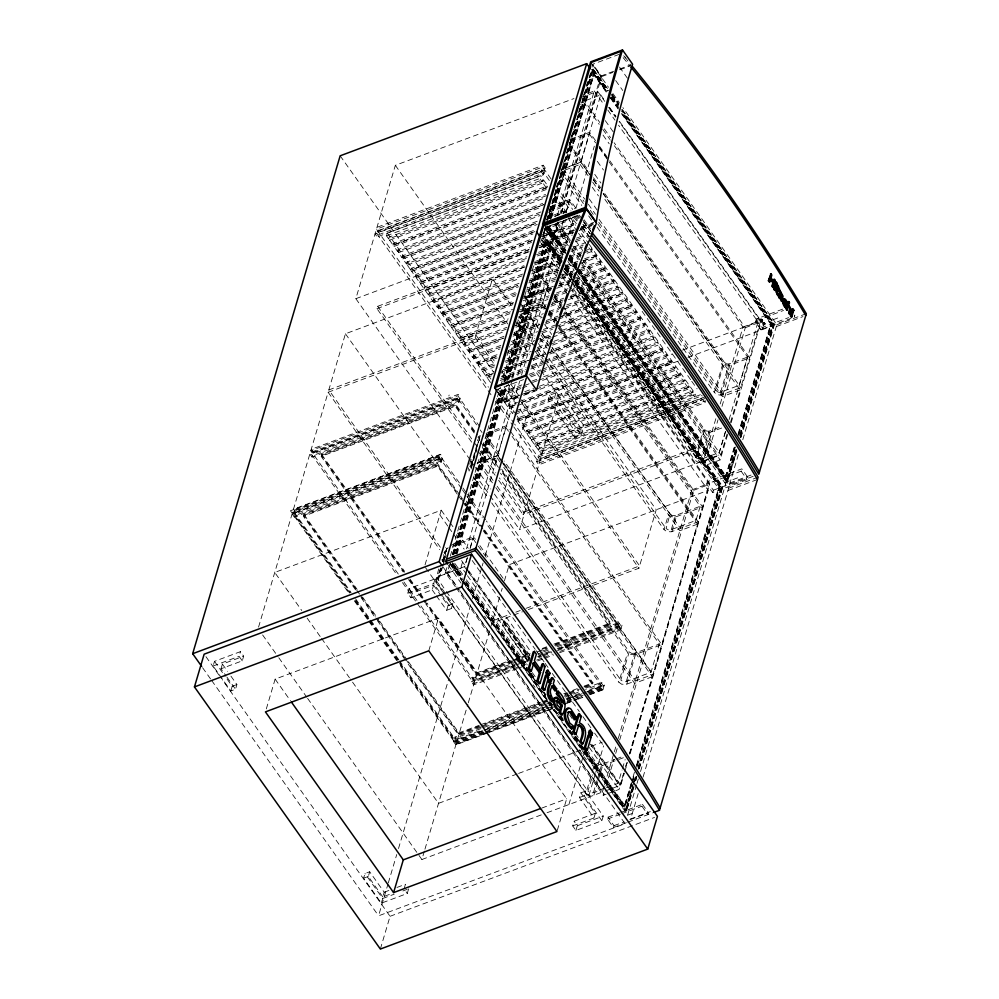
<?xml version="1.0" encoding="UTF-8"?>
<svg xmlns="http://www.w3.org/2000/svg" width="999" height="999" viewBox="0 0 999 999"><rect width="100%" height="100%" fill="white"/><g stroke="black" fill="none" stroke-linecap="round" stroke-linejoin="round"><path stroke-width="0.75" stroke-dasharray="5 3.75" d="M762.649 320.954L760.926 321.066A1.461 1.124 16.5 0 1 760.389 320.354L760.876 319.23M765.197 323.963L763.773 324.7L762.799 323.751A1.461 1.124 16.5 0 0 763.336 324.475C767.582 325.686 762.387 320.105 762.986 324.138M762.125 321.328L762.712 320.03M760.626 321.803C765.634 325.174 759.003 315.472 761.5 322.115M761.126 320.092L762 320.504M764.173 323.601L764.572 324.288L763.498 323.576L763.361 325.811L764.41 323.801L762.924 323.027M763.498 323.576L764.41 323.901M763.898 325.612L762.999 325.287M549.575 209.653L553.808 217.02M569.48 142.47L570.104 144.743L589.035 171.453M438.673 568.955L435.689 581.068L445.242 594.867M440.884 567.732L437.774 578.933L445.454 590.247M447.015 548.476L446.128 550.262L446.615 551.798M479.607 437.737L470.754 468.269M479.07 438.823L479.508 440.746M782.654 309.128L757.105 318.681A1.748 1.349 16.5 0 0 756.568 319.031L755.706 321.853A2.348 1.798 16.5 0 0 756.043 322.714L759.839 328.072M756.293 319.568L756.255 319.98A2.348 1.798 16.5 0 0 756.605 320.841L760.389 326.198A2.348 1.798 16.5 0 0 761.163 326.898L762.412 327.26A1.748 1.349 16.5 0 0 763.111 327.16L788.661 317.607M794.317 317.008L794.63 316.046A2.348 1.798 16.5 0 0 794.292 315.197M760.351 320.092L760.426 320.492M762.699 320.841L762.712 320.329A1.461 1.124 16.5 0 0 762.162 319.605L760.514 319.63M230.931 676.136L236.9 684.54L235.514 689.223L230.819 690.983L213.112 666.021L214.498 661.338L240.447 651.635L243.656 656.168L242.27 660.839L221.016 668.781L226.136 675.998M221.016 668.781L222.402 664.11L243.656 656.168M242.27 660.839L239.061 656.318L240.447 651.635M230.819 690.983L232.205 686.301L225.999 677.572M258.554 627.11L328.122 392.27L475.137 337.312L492.47 278.821L512.262 306.73M440.384 547.265L328.808 389.935L345.442 333.778L524.188 266.97M470.117 459.827L355.844 298.689L395.342 165.322L573.938 98.564M544.78 170.092L378.571 232.218L379.133 230.357L376.985 227.322L543.194 165.197L545.342 168.219L543.394 174.775L377.185 236.9L377.747 235.027L543.956 172.902M442.295 458.791L295.267 513.748L295.692 512.35L293.469 509.228L440.497 454.27L442.707 457.392L441.321 462.075L294.305 517.032L294.717 515.621L441.745 460.664M460.052 398.863L313.024 453.821L313.436 452.422L311.226 449.3L458.254 394.343L460.464 397.465L459.078 402.135L312.05 457.105L312.475 455.694L459.49 400.736M355.931 589.048L303.696 515.384L303.971 514.448L438.024 464.335L437.749 465.272L456.655 491.945M404.308 572.29L321.453 455.457L321.728 454.52L455.769 404.408L477.397 434.89M388.723 238.936L389.273 237.063L542.507 179.783L543.394 181.031L388.723 238.936L386.501 235.814L387.337 233.017L540.571 175.724L547.777 185.889M393.144 245.18L393.706 243.306L546.94 186.026L546.378 187.899L393.144 245.18L389.61 240.185L390.159 238.311L389.273 237.063M546.403 195.704L397.577 251.423L394.031 246.428L394.58 244.555L393.706 243.306M471.64 442.145L376.973 308.654L377.672 306.318L528.833 249.812M397.577 251.423L398.126 249.55L545.529 194.455M543.556 204.745L401.998 257.667L398.464 252.672L399.013 250.799L398.126 249.55M266.321 708.915L275.137 679.133L438.486 618.069L566.658 798.788L556.955 831.543M401.998 257.667L402.547 255.794L542.657 203.421M539.21 214.186L406.431 263.898L402.884 258.916L403.434 257.043L402.547 255.794M406.431 263.898L406.98 262.038L541.246 211.838M534.927 231.581L415.272 276.386L411.738 271.391L412.287 269.518L536.338 223.152L410.851 270.142L407.305 265.147L407.867 263.274L406.98 262.038M410.851 270.142L411.401 268.269L538.374 220.816M415.272 276.386L415.834 274.513L535.501 229.782M532.08 240.622L419.705 282.63L416.158 277.635L416.72 275.761L415.834 274.513M419.705 282.63L420.254 280.756L532.629 238.749M529.183 249.513L424.125 288.873L420.591 283.878L421.141 282.005L420.254 280.756M424.125 288.873L424.687 287L529.757 247.715M526.311 258.479L428.559 295.105L425.012 290.122L425.574 288.249L424.687 287M428.559 295.105L429.108 293.231L526.885 256.693M524.9 266.908L432.979 301.348L429.445 296.353L429.995 294.48L429.108 293.231M432.979 301.348L433.541 299.475L524.013 265.659M522.027 275.874L437.412 307.592L433.866 302.597L434.415 300.724L433.541 299.475M437.412 307.592L437.962 305.719L522.602 274.076M517.719 285.464L441.833 313.836L438.299 308.841L438.848 306.968L437.962 305.719M441.833 313.836L442.382 311.963L519.73 283.054M516.296 293.806L446.266 320.08L442.719 315.085L443.269 313.211L442.382 311.963M446.266 320.08L446.815 318.206L516.87 292.02M510.551 311.75L455.107 332.555L451.573 327.56L452.122 325.686L513.424 302.784L450.686 326.311L447.14 321.328L447.702 319.455L446.815 318.206M450.686 326.311L451.236 324.438L513.998 300.986M455.107 332.555L455.669 330.681L512.587 309.403M507.692 320.791L459.54 338.798L455.994 333.803L456.555 331.93L455.669 330.681M459.54 338.798L460.089 336.925L508.254 318.918M506.268 329.146L463.961 345.042L460.427 340.047L460.976 338.174L460.089 336.925M448.863 395.979L449.138 395.042M463.961 345.042L464.523 343.169L506.843 327.347M503.421 338.186L468.394 351.286L464.847 346.291L465.409 344.418L464.523 343.169M468.394 351.286L468.943 349.413L503.971 336.313M500.524 347.078L472.814 357.517L469.28 352.522L469.83 350.661L468.943 349.413M441.321 462.075L439.11 458.953L440.497 454.27M459.078 402.135L456.868 399.013L458.254 394.343M474.413 432.018L455.494 405.344L455.769 404.408M472.814 357.517L473.376 355.644L501.098 345.279M494.78 365.01L481.668 370.005L478.134 365.01L478.683 363.137L497.652 356.044L477.247 363.761L473.701 358.766L474.263 356.893L473.376 355.644M410.939 597.789L412.325 593.119L433.566 585.177L432.18 589.847L410.939 597.789L407.729 593.269L409.115 588.586L435.064 578.896L445.679 593.868M477.247 363.761L477.797 361.888L498.226 354.258M481.668 370.005L482.23 368.132L495.354 363.224M543.394 174.775L541.246 171.741L543.194 165.197M425.037 564.885L441.233 510.202L274.75 572.439L301.748 610.501M493.394 373.514L486.101 376.248L482.554 371.253L483.104 369.38L482.23 368.132M542.507 179.783L541.957 181.656L539.735 178.534L540.571 175.724M546.378 187.899L542.844 182.904L543.394 181.031M486.101 376.248L486.65 374.375L493.943 371.64M490.521 382.48L486.975 377.497L487.537 375.624L486.65 374.375M436.451 595.866L446.678 610.289L451.386 608.528L433.678 583.566L435.064 578.896M471.128 459.39L468.494 468.319L469.13 471.091L477.947 441.333L477.272 439.685M436.226 582.155L440.197 568.756M442.395 561.313L445.042 552.385L444.505 551.311M442.644 561.775L446.166 549.875M435.589 579.37L438.561 576.323L440.759 568.881M442.969 561.438L447.377 546.565L445.629 547.589M438.236 580.069L441.77 568.169M443.531 562.212L445.729 554.782M471.128 469.018L476.86 449.675M437.799 578.146L439.847 576.036L442.495 567.107M442.932 565.621L446.016 555.207M546.815 219.805L551.036 205.444M556.755 186.126L557.642 183.142M560.551 173.451L565.122 157.867M566.72 152.622L568.481 146.666M570.854 138.549L573.501 129.62M578.346 113.262L580.981 104.346M583.179 96.915L584.952 90.959M586.713 85.015L587.587 82.043M591.995 67.17L592.869 64.198L620.941 53.709M501.785 373.289L502.672 370.317M507.08 355.444L509.715 346.528M515.884 325.711L518.531 316.783M524.687 295.966L527.335 287.05M532.18 270.692L534.827 261.775M540.546 242.445L541.433 239.473M546.89 220.379L558.841 180.057M559.278 178.559L591.583 69.53L606.942 91.096M544.705 228.971L542.507 236.413L561.063 229.47L563.711 220.542M547.277 220.242L591.97 69.381L607.28 90.984M559.865 265.634L541.82 240.197L545.354 228.296M547.664 220.092L592.345 69.243L608.054 90.697M545.417 228.521L543.231 235.889L562.112 262.5M548.488 218.456L592.732 69.093M548.876 218.319L593.119 68.956L607.916 89.123M549.263 218.169L593.506 68.806M552.872 199.6L555.781 198.514L555.232 200.387L553.458 197.889M455.319 586.663L445.392 572.664L447.614 565.197M450.262 556.218L500.312 387.25M500.761 385.764L535.751 267.632L551.51 261.738L557.829 270.642M550.461 217.907L593.169 73.739L607.067 92.645M550.412 219.243L593.556 73.589M550.786 219.106L594.318 73.302L551.173 218.956M537.3 380.706L499.375 394.967L499.925 393.094L521.815 384.915M452.26 554.82L501.76 387.712M503.971 380.257L545.504 240.01L562.087 262.712M449.775 564.185L447.127 573.114L457.055 587.125M452.859 553.758L502.06 387.674M504.258 380.244L536.65 270.891L554.333 264.285L557.942 269.368M452.647 554.67L502.147 387.575M503.908 381.606L545.891 239.872M453.034 554.532L502.522 387.425M504.295 381.456L546.278 239.723L561.962 261.151M453.421 554.383L502.909 387.287M504.682 381.318L546.665 239.585M453.796 554.233L503.296 387.137M505.069 381.168L547.052 239.435L561.825 259.59M454.183 554.095L503.683 387M505.444 381.031L547.427 239.298M455.407 553.758L505.019 386.276M506.78 380.294L547.09 244.218L560.976 263.112M455.794 553.608L505.394 386.126M507.167 380.144L547.477 244.068M456.168 553.471L505.781 385.989M507.554 380.007L547.864 243.931L561.75 262.824L545.504 240.01M456.555 553.321L506.168 385.839M507.942 379.857L548.251 243.781M549.999 208.566L560.214 204.745L559.665 206.618L556.118 201.636L551.735 203.272M457.043 554.233L507.13 385.127M508.903 379.145L544.368 259.428L534.278 263.199M557.392 215.434L594.268 90.959L584.103 94.755M428.783 650.824L438.486 618.069M546.578 219.405L564.085 212.862L560.539 207.867L561.101 205.994L560.214 204.745M561.675 260.527L549.949 243.993L550.636 241.658L539.01 246.004M519.83 395.129L503.796 401.211L504.358 399.338L518.943 393.881M574.45 230.394L552.647 238.549L557.492 222.153M559.702 214.698L600.761 76.099L593.181 65.41M408.641 888.798L407.255 893.481L381.306 903.183L363.599 878.221L364.985 873.538L369.692 871.777L384.19 892.219L382.804 896.902L391.296 893.718M517.719 397.028L504.707 401.898L510.002 384.016M511.763 378.059L552.822 239.448L545.254 228.783M515.521 404.72L508.229 407.455L504.682 402.46L505.244 400.587L504.358 399.338M573.95 229.745L554.095 237.175L558.503 222.302M561.138 213.386L601.66 76.598L592.869 64.198M568.356 245.854L556.68 229.395L558.878 221.965M561.525 213.062L597.602 91.284L581.83 97.165M512.325 379.707L506.156 400.524L518.793 395.804M512.762 378.221L553.721 239.947L545.829 228.821M564.085 212.862L564.635 210.989L548.588 216.995M446.678 610.289L448.064 605.619L442.095 597.202M382.804 896.902L368.306 876.46L369.692 871.777M563.561 220.354L560.926 229.283L541.183 236.663M565.771 212.912L580.132 164.435L562.449 171.041L584.015 201.461M589.81 174.763L580.819 162.1L600.724 94.905L583.041 101.523L599.213 124.326M466.57 574.413L461.151 566.77L463.374 559.303M466.471 548.838L515.634 382.854M517.844 375.387L551.51 261.738M566.346 211.613L569.442 201.199L550.549 208.292M570.779 140.946L589.335 134.016L580.968 162.288L562.075 169.38M513.211 411.825L512.649 413.686L509.115 408.703L509.665 406.83L508.778 405.582L517.532 402.31M451.386 608.528L452.772 603.858L446.565 595.117M467.232 570.604L464.535 566.808L467.182 557.879M470.267 547.464L472.914 538.536L449.675 547.215M501.923 462.087L497.427 455.756L505.806 427.485L482.579 436.163M547.802 311.501L542.407 303.896L546.603 289.76L521.915 298.988M467.457 557.567L464.81 566.508L438.561 576.323M470.104 548.651L497.015 457.792L479.333 464.398L494.68 486.038M500.412 459.265L497.702 455.457L519.742 381.069M521.503 375.112L542.22 305.195L524.525 311.8M545.616 306.668L542.907 302.859L554.333 264.285M568.506 219.106L569.068 217.233M543.756 236.251L572.939 225.349L569.393 220.354L569.954 218.481L545.167 227.834M575.786 208.704L594.305 146.154M556.406 276.486L573.901 217.407A2278.507 1753.083 16.5 0 1 577.734 222.053M572.939 225.349L573.488 223.476L542.844 234.927M577.36 231.593L573.826 226.598L574.375 224.725L573.488 223.476M517.632 418.057L517.082 419.93L670.317 362.649L670.866 360.776L517.632 418.057L518.518 419.305L517.969 421.178L521.503 426.173L676.173 368.269L675.299 367.02L522.065 424.3L521.503 426.173M381.306 903.183L382.692 898.501L364.985 873.538M525.936 432.417L526.485 430.544L679.72 373.264L679.17 375.137L525.936 432.417L522.39 427.422L522.939 425.549L522.065 424.3M459.94 590.821L625.087 823.688L378.571 915.833L387.874 884.44M388.311 882.941L396.728 854.532M398.501 848.551L448.988 678.096M449.438 676.61L470.691 604.832M472.465 598.851L481.768 567.457M482.205 565.958L483.091 562.974M485.302 555.494L526.048 417.932L519.742 409.028M576.51 238.137L582.342 235.951L581.793 237.824L578.246 232.842M586.213 244.068L582.679 239.073L583.229 237.2L582.342 235.951M530.357 438.661L530.906 436.788L684.14 379.508L685.027 380.756L530.357 438.661L526.81 433.666L527.372 431.793L526.485 430.544M380.357 949.05L390.06 916.295L222.215 679.62M534.777 444.892L535.339 443.032L688.573 385.739L688.011 387.612L534.777 444.892L531.243 439.91L531.793 438.037L530.906 436.788M583.903 251.161L591.196 248.439L590.646 250.312L588.873 247.814M583.391 260.914L595.067 256.556L591.533 251.561L592.082 249.688L591.196 248.439M574.637 437.387L548.089 399.937L549.475 395.267L555.956 392.832L582.517 430.282L576.023 432.704L574.637 437.387L581.131 434.965L583.903 425.599L557.342 388.161L554.57 397.515L581.131 434.965M538.548 450.199L539.098 448.326L692.332 391.046L693.219 392.295L538.548 450.199L535.664 446.141L536.226 444.268L535.339 443.032M595.067 256.556L595.616 254.683L583.953 259.041M581.081 268.019L600.049 260.926L599.5 262.799L595.953 257.804L596.503 255.931L595.616 254.683M487.887 732.866L455.856 744.829L453.646 741.708L454.058 740.309L481.718 729.969M481.231 727.235L455.032 737.037L454.62 738.436L544.867 704.695M517.282 668.581L473.613 684.902L471.391 681.78L471.815 680.381L516.933 663.511M529.557 655.881L472.777 677.097L472.365 678.508L516.033 662.175M517.032 415.896L542.257 451.448L541.421 454.258L539.435 451.448L539.984 449.575L539.098 448.326M513.786 426.86L539.36 462.924L705.569 400.799L705.019 402.672L538.811 464.797L536.663 461.763L537.212 459.902L703.421 397.764L701.623 395.229M700.436 394.717L538.598 455.219L538.049 457.092L701.335 396.054M576.785 278.521L696.703 447.614L696.016 449.962L523.039 514.61L523.726 512.275L499.388 477.947M479.008 726.198L458.616 733.828L458.891 732.891L407.555 660.501M511.338 660.826L476.361 673.9L476.635 672.964L427.097 603.109M541.258 814.897L421.89 859.515L424.513 850.649M424.95 849.175L467.857 704.32M468.306 702.821L490.584 627.584M491.021 626.123L491.883 623.201L522.452 611.775M499.587 597.215L492.582 620.854L510.052 614.335M501.336 591.308L502.21 588.349M504.395 580.956L509.215 564.71L708.141 490.347L570.466 296.216M725.549 431.543L718.531 455.244L519.605 529.607L559.115 396.241L533.016 359.453M573.826 278.621L604.47 267.158L605.357 268.406L577.634 278.771L603.92 269.031L600.374 264.036L600.936 262.175L600.049 260.926M603.92 269.031L604.47 267.158M573.876 286.501L608.903 273.401L608.341 275.274L604.807 270.279L605.357 268.406M528.096 661.8L502.435 625.599L503.484 622.027L505.606 621.228L531.281 657.429M531.106 662.25L504.557 624.812L506.668 617.657L530.569 651.36M571.003 295.467L613.324 279.645L614.21 280.894L568.968 297.802L612.774 281.518L609.228 276.523L609.79 274.65L608.903 273.401M612.774 281.518L613.324 279.645M566.67 304.982L617.757 285.889L617.195 287.762L613.661 282.767L614.21 280.894M558.878 317.457L621.628 293.993L618.081 289.011L618.643 287.138L617.757 285.889M621.628 293.993L622.177 292.133L563.811 313.948M560.938 322.914L626.61 298.364L626.048 300.237L622.514 295.242L623.064 293.381L622.177 292.133M553.683 333.529L631.031 304.608L631.917 305.856L557.492 333.678L630.481 306.481L626.935 301.486L627.497 299.613L626.61 298.364M630.481 306.481L631.031 304.608M553.733 341.396L635.464 310.851L634.902 312.724L631.368 307.729L631.917 305.856M547.39 353.334L639.335 318.968L635.789 313.973L636.338 312.1L635.464 310.851M639.335 318.968L639.884 317.095L550.861 350.374M545.067 360.427L644.305 323.339L643.756 325.199L640.209 320.217L640.771 318.344L639.884 317.095M542.207 369.393L648.738 329.57L648.176 331.443L644.642 326.448L645.192 324.588L644.305 323.339M543.706 376.735L653.159 335.814L652.609 337.687L649.063 332.692L649.625 330.819L648.738 329.57M539.385 386.251L657.592 342.058L657.03 343.931L653.496 338.936L654.045 337.063L653.159 335.814M521.366 402.535L661.463 350.174L657.916 345.179L658.478 343.306L657.592 342.058M661.463 350.174L662.012 348.301L518.993 401.76M516.121 410.726L666.445 354.545L665.883 356.406L662.349 351.423L662.899 349.55L662.012 348.301M670.317 362.649L666.77 357.654L667.332 355.781L666.445 354.545M675.299 367.02L674.737 368.893L671.203 363.898L671.753 362.025L670.866 360.776M679.17 375.137L675.624 370.142L676.173 368.269M684.14 379.508L683.591 381.381L680.044 376.386L680.606 374.513L679.72 373.264M583.916 686.987L592.657 683.716L592.944 682.779L483.054 527.847M555.044 644.48L610.414 623.788L610.689 622.852L501.71 469.18M688.011 387.612L684.477 382.629L685.027 380.756M589.785 694.767L602.884 689.872L600.674 686.75L601.086 685.351L586.525 690.796M586.038 688.061L602.06 682.067L601.635 683.478L585.626 689.46M559.49 652.797L620.629 629.944L618.418 626.823L618.831 625.424L556.243 648.813M555.756 646.091L619.805 622.14L619.392 623.551L556.793 646.94M692.332 391.046L691.783 392.919L688.898 388.861L689.46 386.988L688.573 385.739M568.906 804.557L582.917 757.267M583.354 755.793L584.665 751.36M602.884 689.872L604.27 685.189L602.06 682.067M620.629 629.944L622.015 625.262L619.805 622.14M528.284 609.59L638.91 568.244L656.243 509.74L548.264 357.492M589.21 244.305L695.491 394.168L694.655 396.978L692.669 394.168L693.219 392.295M572.714 825.911L593.955 817.969L579.457 797.527L580.844 792.844L585.551 791.096L603.259 816.058L601.873 820.728L575.923 830.431L572.714 825.911L574.1 821.228L595.342 813.286L580.844 792.844M601.873 820.728L584.165 795.766L585.551 791.096M597.789 781.867L593.831 795.266L590.147 795.616L586.838 794.205L585.938 793.256L591.67 773.913M592.107 772.414L594.755 763.486L597.502 765.484L601.947 765.721L624.525 757.317M558.466 328.109L697.489 524.138L652.971 674.387L626.036 684.427L621.59 684.19L618.843 682.192L627.659 652.434L500.487 473.126M570.579 287.188L709.602 483.216L698.176 521.79L671.241 531.818L666.783 531.593L664.035 529.595L668.443 514.722L671.191 516.708L675.649 516.945L702.584 506.918L564.472 312.163M575.923 830.431L577.31 825.748L574.1 821.228M605.032 788.223C600.074 788.598 592.807 796.116 587.949 791.183L592.794 774.812M594.567 768.855L596.328 762.911L588.211 751.46M512.087 436.338L659.365 644.018L650.998 672.29L625.836 681.668L623.251 681.655L620.841 680.119L629.22 651.847L499.35 468.506M563.661 313.823L700.162 506.293L695.978 520.429L670.816 529.807L668.231 529.807L666.108 528.608L670.017 514.135L551.873 347.54M595.342 773.75L588.374 797.277L445.304 595.541M595.779 772.277L603.621 745.803M593.418 792.569L596.94 780.669M597.377 779.183L601.785 764.297L614.86 759.415M626.311 681.518L634.69 653.246L659.365 644.018M671.291 529.657L675.474 515.521L700.162 506.293M598.239 780.381L602.647 765.496M626.723 684.203L635.539 654.445L661.788 644.63L510.127 430.781M671.927 531.605L676.335 516.733M727.047 433.991L720.866 454.82L700.611 462.35L697.577 462.025L694.842 460.114L703.246 429.832L705.781 431.993L708.853 432.667L722.639 427.697M619.592 121.516L760.676 320.454L740.771 387.637L720.504 395.167L716.87 394.568L714.335 392.407L723.151 362.649L603.196 193.506M725.424 431.705L719.255 452.535L700.324 459.577L696.328 458.029L704.42 429.395L584.477 260.252M609.115 161.9L747.527 357.08L739.16 385.352L720.229 392.395L718.131 392.17L715.946 390.484L724.325 362.212L601.673 189.248M593.955 817.969L595.342 813.286M700.699 459.465L709.065 431.193L721.915 426.398M720.591 392.282L728.97 364.011L747.527 357.08M604.158 786.101L602.397 792.057L457.954 588.399M604.607 784.615L613.861 753.333M614.31 751.847L616.071 745.891M618.281 738.448L691.92 489.835L562.824 307.804M701.136 462.2L709.952 432.442M721.028 395.017L729.844 365.247L749.587 357.867L607.604 157.68M606.156 794.242L603.296 795.316L604.183 792.332M605.956 786.35L613.923 759.427M615.696 753.446L617.469 747.464M619.68 739.997L693.656 490.284L562.824 305.806M715.846 418.693L703.184 461.426L575.586 281.506M720.217 403.958L742.994 327.06L610.901 140.797M727.634 434.64L720.154 459.89L704.395 465.784L718.031 419.742M721.99 406.381L745.304 327.672L614.173 142.757M626.385 822.701L613.461 827.534L607.454 819.055L608.004 817.182L619.492 812.886M606.48 787.687L618.094 783.341L622.065 769.954M622.502 768.468L625.149 759.54M706.68 484.065L707.367 481.73L741.82 468.856L747.826 477.322L747.14 479.657L712.687 492.544L706.68 484.065L741.133 471.191L741.82 468.856M755.731 321.441L756.018 320.904A1.748 1.349 16.5 0 1 756.555 320.554L757.105 318.681M756.043 322.714L756.593 320.841M623.613 773.538L620.079 785.451L591.196 744.717M625.811 766.108L626.698 763.111M629.345 754.17L652.285 676.735L502.435 465.434M607.592 793.718L619.055 789.422L623.925 772.976M625.699 766.995L627.022 762.512M629.682 753.546L709.415 484.39L572.265 291.009M605.119 791.046L620.804 785.152L624.35 773.189M624.8 771.69L627.459 762.712M630.119 753.733L708.141 490.347M729.07 419.68L758.041 321.878L618.568 125.212M730.469 422.402L740.084 389.972L603.496 197.377M761.762 320.204C763.548 319.093 759.552 321.253 761.45 320.105L761.001 319.518L762.162 320.891M731.143 422.764L761.063 321.778L619.155 121.678M763.111 327.16L762.499 329.245L760.876 329.845L759.777 328.284L760.389 326.198M761.987 320.966L761.55 320.392M762.312 320.067L760.813 320.467M613.461 827.534L614.01 825.661L608.004 817.182M712.687 492.544L713.373 490.197L707.367 481.73M763.848 323.501L763.598 322.839M764.622 323.177L763.224 323.863L764.759 323.351M631.331 782.741L624.238 806.668L631.718 782.592M633.104 776.76L634.427 772.277M636.638 764.797L719.03 486.65L564.198 268.331M632.155 781.106L634.365 773.626M636.588 766.146L719.417 486.513L572.689 279.608M632.042 783.803L625.012 806.38L631.655 783.953M632.092 782.454L634.315 774.974M636.975 766.008L719.804 486.363L573.064 279.47M632.479 782.304L634.702 774.837M636.912 767.357L720.192 486.226L575.249 281.868L720.953 487.4L638.311 766.395M632.954 785.651L625.049 811.151L633.016 784.302M633.453 782.804L635.664 775.349M633.391 784.153L635.601 776.698M638.261 767.744L721.34 487.262L575.599 281.743M633.279 786.85L625.824 810.863L632.891 787M634.665 781.031L635.988 776.548M638.199 769.093L721.728 487.112L575.973 281.606M635.052 780.881L636.375 776.41M638.586 768.955L722.115 486.975L575.461 280.195M634.053 786.563L626.598 810.576L633.666 786.712M635.439 780.743L636.763 776.26M638.973 768.805L722.489 486.825L575.849 280.045M725.349 477.147L734.153 447.415M738.111 434.041L770.691 324.063L619.305 110.589M635.814 780.594L636.7 777.609M639.348 768.668L722.876 486.688L576.223 279.895M734.54 447.277L725.736 476.998L577.946 268.606M738.498 433.903L771.078 323.913L621.49 112.987M734.927 447.127L726.123 476.86L577.422 267.195M738.448 435.239L771.465 323.776L621.878 112.837M735.301 446.99L726.498 476.71L577.809 267.058M738.823 435.102L771.852 323.626M735.838 450.124L726.161 481.643L735.451 450.274M739.884 435.339L772.627 324.812L622.202 112.712M627.734 814.747L636.563 784.927M637 783.441L638.324 778.97M640.534 771.515L735.913 449.525M739.884 436.113L772.564 325.786L621.865 113.287M740.271 435.189L773.001 324.663L621.69 111.301M736.613 449.837L726.935 481.356L736.226 449.987M740.209 436.538L773.388 324.525L622.077 111.164M740.596 436.401L773.775 324.375L621.565 109.753M736.937 451.048L727.709 481.068L736.55 451.186M740.534 437.749L774.163 324.238L621.952 109.603M740.921 437.599L774.55 324.088L622.327 109.453M753.146 476.348L729.295 485.277L738.81 453.146M742.781 439.747L776.86 324.7L622.914 107.63M638.186 793.581L630.669 818.955L650.324 811.613M643.056 777.16L728.646 488.186L575.087 271.653M642.457 804.307L648.463 812.774L647.914 814.647L641.907 806.181L642.457 804.307L620.928 812.362M794.605 316.471L794.867 315.135A1.748 1.349 16.5 0 1 794.342 315.484M470.691 467.095L471.903 465.422M765.109 324.2L764.098 324.762M478.084 436.988L480.269 435.502L471.453 465.272L469.705 466.296M760.601 319.53L761.45 319.156M762.537 320.991L761.363 321.303L760.464 320.329M447.377 548.201L448.226 547.764M756.555 320.554L783.516 310.464M762.562 329.021L790.946 318.419M600.761 76.099L613.786 71.229M619.567 69.068L631.143 64.748M601.66 76.598L612.887 72.403M619.904 69.78L631.131 65.572M569.905 139.71L589.635 132.33L595.928 141.209M379.133 230.357L545.342 168.219M541.246 171.741L375.037 233.878L377.185 236.9M561.088 169.468L580.819 162.1M386.501 235.814L539.735 178.534M389.61 240.185L542.844 182.904M394.58 244.555L546.366 187.824M394.031 246.428L547.265 189.148M398.464 252.672L544.393 198.114M403.434 257.043L543.543 204.67M553.758 200.849L556.668 199.763L555.781 198.514M402.884 258.916L541.52 207.08M549.999 206.893L569.742 199.513L576.023 208.391M549.438 210.439L561.101 205.994M407.305 265.147L540.109 215.509M548.863 212.238L560.539 207.867M546.553 219.33L564.06 212.787M411.738 271.391L537.237 224.475M547.789 226.523L578.983 214.86M355.844 298.689L534.44 231.93M546.053 227.585L553.309 224.862M545.841 227.909L573.901 217.407M416.158 277.635L532.917 233.991M544.592 229.633L569.393 220.354M540.921 235.289L556.68 229.395M421.141 282.005L532.055 240.547M543.731 236.176L574.375 224.725M420.591 283.878L531.505 242.42M541.72 238.599L573.826 226.598M582.454 226.573L593.793 222.327M580.269 228.222L593.356 223.326M541.433 243.356L573.538 231.356M552.822 239.448L573.176 231.843M580.444 229.121L593.531 224.238M553.721 239.947L573.576 232.53M592.007 225.637L579.245 230.407L588.311 243.044M539.423 245.766L572.964 233.142M425.012 290.122L530.094 250.836M538.848 247.565L572.415 235.015M376.973 308.654L529.595 251.611M539.772 247.802L549.949 243.993M538.561 252.322L570.666 240.322M536.55 254.745L570.092 242.12M575.948 240.01L583.229 237.2M429.445 296.353L525.761 260.352M537.437 255.994L568.081 244.53M575.374 241.808L582.679 239.073M535.689 261.288L566.333 249.837M573.638 247.103L585.314 242.745M535.139 263.162L565.759 251.636M571.628 249.525L583.279 245.08M433.866 302.597L522.889 269.318M534.565 264.96L563.748 254.046M571.053 251.323L582.717 246.953M531.368 270.804L562.012 259.353M569.305 256.618L582.442 251.711M532.267 272.128L561.438 261.139M568.756 258.491L581.868 253.509M583.341 253.034L592.082 249.688M438.299 308.841L520.017 278.296M531.693 273.926L562.337 262.475M568.181 260.289L581.306 255.382M587.15 253.197L591.533 251.561M529.945 279.233L557.679 268.868M564.972 266.134L578.109 261.226M443.269 313.211L517.707 285.389M529.383 281.019L558.566 270.117M577.534 263.024L565.859 267.382L577.559 263.099M583.379 260.839L596.503 255.931M529.395 281.106L558.578 270.192M442.719 315.085L518.606 286.713M528.821 282.892L558.004 271.99M563.848 269.805L595.953 257.804M527.085 288.199L556.268 277.285M562.1 275.1L573.776 270.741M526.523 290.072L555.694 279.083M557.167 278.609L573.201 272.54M579.058 270.429L600.936 262.175M447.14 321.328L515.734 295.679M527.41 291.321L555.144 280.956M560.976 278.771L572.652 274.413M579.944 271.678L600.374 264.036M521.066 297.789L547.315 287.974L550.024 291.795M524.213 297.165L553.396 286.251M559.24 284.078L572.365 279.171M558.666 285.864L570.329 281.506M558.678 285.951L570.354 281.581M451.573 327.56L512.862 304.645M523.076 300.836L550.811 290.472M556.643 288.286L569.78 283.379M575.624 281.194L604.807 270.279M521.341 306.131L549.063 295.766M556.368 293.044L568.044 288.674M522.24 307.467L548.488 297.565M554.345 295.454L567.469 290.472M573.326 288.374L609.79 274.65M455.994 333.803L511.451 313.074M520.204 309.802L547.939 299.438M553.771 297.252L566.908 292.345M568.369 291.795L609.228 276.523M518.119 312.125L542.907 302.859M520.629 312.038L542.407 303.896M519.93 314.56L546.191 304.745M552.035 302.56L563.711 298.189M460.976 338.174L507.679 320.716M545.616 306.531L519.355 316.358L545.641 306.606M460.427 340.047L508.578 322.04M518.793 318.219L545.067 308.404M550.911 306.218L562.574 301.86M568.419 299.675L613.661 282.767M328.808 389.935L475.836 334.977L495.629 362.887M517.057 323.526L543.331 313.711M549.163 311.526L560.839 307.168M515.047 325.949L541.296 316.046M548.613 313.399L558.803 309.503M566.121 306.855L618.643 287.138M464.847 346.291L504.258 331.556M515.934 327.197L542.195 317.37M548.039 315.197L558.254 311.376M564.085 309.19L618.081 289.011M514.185 332.492L538.998 323.226M546.291 320.492L557.966 316.134M469.83 350.661L503.396 338.112M513.611 334.29L539.885 324.475L513.636 334.365M558.853 317.382L623.064 293.381M469.28 352.522L501.386 340.522M513.061 336.163L537.862 326.885M545.167 324.163L556.843 319.792M558.304 319.255L622.514 295.242M511.313 341.471L537.587 331.643M543.419 329.458L555.094 325.1M512.225 342.794L535.551 333.991M541.408 331.88L554.52 326.898M556.006 326.423L627.497 299.613M473.701 358.766L499.975 348.951M510.189 345.13L535.002 335.851M542.295 333.129L552.509 329.308M559.802 326.586L626.935 301.486M508.441 350.437L534.715 340.609M536.176 340.072L552.222 334.066M532.679 342.957L507.867 352.222L532.704 343.032M550.187 336.413L539.972 340.222L550.212 336.488M478.134 365.01L497.102 357.917M508.778 353.559L533.578 344.28M539.423 342.095L551.098 337.737M552.559 337.187L631.368 307.729M507.03 358.853L530.382 350.125M537.674 347.402L547.902 343.581M505.019 361.276L531.268 351.373M537.125 349.275L548.776 344.83M550.262 344.368L636.338 312.1M482.554 371.253L494.23 366.883M505.906 362.525L529.258 353.796M535.089 351.611L546.765 347.252M552.609 345.067L635.789 313.973M504.158 367.832L527.509 359.103M534.815 356.368L545.029 352.547M487.537 375.624L493.369 373.439M529.857 359.802L545.916 353.796L529.882 359.877M547.365 353.259L640.771 318.344M486.975 377.497L491.358 375.861M501.573 372.04L526.386 362.762M533.678 360.04L543.893 356.218M549.737 354.033L640.209 320.217M501.286 376.798L526.098 367.52M531.943 365.334L543.618 360.976M500.736 378.671L525.524 369.318M531.381 367.207L543.044 362.774M544.517 362.3L645.192 324.588M500.162 380.457L524.975 371.191M530.806 369.006L542.482 364.635M543.943 364.098L644.642 326.448M313.436 452.422L460.464 397.465M456.868 399.013L309.84 453.983L312.05 457.105M529.07 374.313L540.746 369.942M529.97 375.636L540.172 371.74M541.645 371.266L649.625 330.819M495.829 389.972L523.563 379.608M530.856 376.885L539.61 373.614M541.071 373.064L649.063 332.692M321.453 455.457L455.494 405.344M532.03 381.094L537.874 378.908M538.773 380.244L654.045 337.063M520.691 388.574L500.262 396.216L503.796 401.211M522.152 388.037L529.445 385.302M542.582 380.394L653.496 338.936M524.787 391.695L533.541 388.424M521.316 394.667L534.428 389.672M535.901 389.21L658.478 343.306M524.4 393.706L534.228 390.035M524.962 394.33L535.089 390.547M504.682 402.46L517.819 397.552M523.663 395.367L657.916 345.179M509.665 406.83L515.509 404.645M521.341 402.46L662.899 349.55M509.115 408.703L516.408 405.969M517.869 405.432L662.349 351.423M548.089 399.937L554.57 397.515M742.994 327.06L760.676 320.454M515.546 412.525L672.364 353.908M682.529 350.112L758.041 321.878M745.304 327.672L761.063 321.778M514.997 414.398L666.77 357.654M773.001 319.755L779.495 317.332M518.518 419.305L671.753 362.025M526.048 417.932L679.208 360.689M687.961 357.417L772.564 325.786M517.969 421.178L671.203 363.898M486.101 433.329L506.518 425.686L509.228 429.508M776.86 324.7L806.33 313.674M776.298 326.573L802.971 316.596M440.247 454.745L290.434 510.751L348.963 593.269M439.81 456.605L292.782 511.575L350.374 592.769M522.39 427.422L675.624 370.142M295.692 512.35L442.707 457.392M439.11 458.953L292.083 513.911L294.305 517.032M303.696 515.384L437.749 465.272M527.372 431.793L680.606 374.513M526.81 433.666L680.044 376.386M531.243 439.91L684.477 382.629M477.285 463.086L497.702 455.457M477.097 463.349L497.427 455.756M536.226 444.268L689.46 386.988M535.664 446.141L688.898 388.861M539.435 451.448L692.669 394.168M542.257 451.448L695.491 394.168M705.494 396.665L540.746 458.241L538.598 455.219M704.944 398.526L540.197 460.114L514.622 424.063M536.663 461.763L702.871 399.637L705.019 402.672M740.084 389.972L722.389 396.591L598.389 221.728M523.726 512.275L696.703 447.614M450.287 545.466L473.626 536.75L475.437 539.298M441.533 560.027L444.343 558.978M445.392 572.664L461.151 566.77M439.847 576.036L464.535 566.808M213.112 666.021L239.061 656.318M407.729 593.269L433.678 583.566M691.92 489.835L709.602 483.216M693.656 490.284L709.415 484.39M724.737 482.679L737.724 477.822M729.982 482.929L752.447 474.537M713.373 490.197L747.826 477.322M728.646 488.186L756.718 477.697M727.959 490.534L756.031 480.032M232.205 686.301L236.9 684.54M448.064 605.619L452.772 603.858M697.489 524.138L679.795 530.744L540.384 334.141M515.871 612.15L520.242 610.514M526.061 608.341L639.61 565.896L521.728 399.687M502.435 625.599L504.557 624.812M515.709 644.318L517.832 643.531M476.635 672.964L510.152 660.426M515.984 658.254L530.556 652.809M542.207 648.451L546.578 646.815M553.871 644.093L610.689 622.852M512.787 660.277L530.269 653.746M541.933 649.387L547.764 647.202M512.512 661.213L476.086 674.837L425.649 603.708M513.973 660.676L529.994 654.682M537.287 651.96L547.477 648.139M554.77 645.416L610.139 624.725M542.657 650.986L549.937 648.264M517.494 661.638L529.133 657.28M537.874 654.02L542.245 652.384M543.693 651.847L550.973 649.125M518.394 662.961L530.044 658.616M538.773 655.344L543.144 653.708M544.592 653.171L550.424 650.998M514.298 665.534L475 680.219L472.777 677.097M520.117 663.348L528.858 660.089M537.587 656.818L540.496 655.731M546.328 653.558L550.686 651.922M557.966 649.2L622.015 625.262M471.391 681.78L515.072 665.459M516.52 664.909L528.171 660.564M538.361 656.755L541.271 655.656M542.719 655.119L551.46 651.847M558.741 649.138L618.418 626.823M515.334 666.395L474.575 681.63L418.356 602.347M521.166 664.21L528.446 661.488M538.636 657.679L541.545 656.593M542.994 656.056L551.735 652.784M557.554 650.611L621.603 626.673L504.158 461.063M526.436 663.91L474.026 683.503L416.895 602.946M536.625 660.102L542.445 657.916M543.893 657.379L552.634 654.108M559.915 651.398L621.053 628.533L503.608 462.937M518.731 668.031L527.472 664.772M537.662 660.963L543.481 658.778M544.942 658.241L553.671 654.969M458.891 732.891L479.283 725.262M480.744 724.725L540.484 702.384M541.945 701.847L546.316 700.212M563.798 693.681L566.708 692.582M572.539 690.409L578.371 688.224M584.19 686.051L592.944 682.779M484.84 724.025L541.658 702.784M543.119 702.235L547.489 700.599M564.972 694.068L567.894 692.981M569.343 692.432L578.096 689.16M480.194 726.598L458.329 734.764L406.993 662.374M481.643 726.048L541.383 703.721M542.844 703.171L548.676 700.998M564.697 695.004L567.619 693.918M569.068 693.368L579.27 689.56M585.102 687.374L592.382 684.652L483.404 530.981M482.692 726.698L549.65 701.66M564.21 696.216L568.568 694.592M570.029 694.043L578.758 690.784M546.328 704.158L549.238 703.071M565.247 697.077L579.807 691.645M487.537 727.796L547.227 705.481M548.676 704.944L551.585 703.845M566.146 698.413L573.426 695.691M574.887 695.142L580.706 692.969M547.489 706.418L457.242 740.159L455.032 737.037M548.951 705.868L551.86 704.782M566.421 699.337L585.339 692.27M586.8 691.72L604.27 685.189M453.646 741.708L482.754 730.831M484.215 730.281L543.893 707.979M549.725 705.794L552.634 704.707M567.182 699.263L570.104 698.176M571.553 697.639L581.743 693.83M587.562 691.645L600.674 686.75M483.029 731.768L456.83 741.558L399.7 661.001M488.848 729.582L548.538 707.28M567.457 700.199L570.367 699.113M576.198 696.94L586.388 693.131M587.837 692.582L603.846 686.6L486.413 520.991M484.203 732.155L456.555 742.494L398.963 661.288M485.664 731.605L545.342 709.302M546.803 708.753L552.622 706.58M567.182 701.136L571.553 699.5M573.001 698.963L583.191 695.154M589.023 692.969L603.571 687.537M483.928 733.091L456.268 743.431L398.239 661.6M485.389 732.542L545.067 710.239M550.899 708.054L553.808 706.967M566.908 702.072L571.278 700.436M577.097 698.264L582.917 696.091M588.736 693.905L603.296 688.473L485.851 522.864M485.202 733.478L456.106 744.355L397.59 661.825M486.65 732.941L546.278 710.639M547.739 710.102L553.558 707.929M566.645 703.034L572.464 700.861M573.913 700.311L582.642 697.052M589.922 694.33L605.918 688.348M489.335 732.317L553.384 708.378M566.483 703.471L576.673 699.662M578.134 699.125L583.953 696.952M652.285 676.735L634.602 683.341L495.579 487.312M517.132 773.975L438.524 803.358L350.337 679.02M518.581 773.426L585.539 748.401M591.108 746.315L602.222 742.17M616.308 758.865L623.576 756.156M541.858 808.054L566.658 798.788M363.599 878.221L368.306 876.46M579.457 797.527L584.165 795.766M547.077 812.711L604.033 791.445M384.19 892.219L389.847 890.109M396.928 887.462L405.432 884.277L404.046 888.96L407.255 893.481M382.692 898.501L394.218 894.192M402.872 890.958L407.192 889.347M577.31 825.748L603.259 816.058M607.454 819.055L620.367 814.222M621.803 813.686L641.907 806.181M627.372 815.296L632.554 813.361M614.01 825.661L624.063 821.902M629.807 819.754L648.463 812.774M627.822 822.165L652.434 812.911M390.06 916.295L654.52 817.432M675.474 515.521L672.414 515.659L670.017 514.135M634.69 653.246L631.618 653.383L629.22 651.847M635.539 654.445L631.118 654.645L627.659 652.434M601.785 764.297L598.726 764.435L596.328 762.911M728.97 364.011L726.51 363.898L724.325 362.212M729.844 365.247L726.298 365.085L723.151 362.649M709.065 431.193L706.605 431.081L704.42 429.395M761.101 319.318L762.749 320.467M761.725 321.203L760.626 320.592M764.135 322.777L763.236 322.789L764.572 323.002A1.461 1.124 16.5 0 1 765.122 323.726L764.485 322.752M761.725 319.38L762.512 319.93M763.411 322.914L764.572 324.288M624.987 56.906L630.257 64.336M619.505 67.058L627.422 78.209M615.696 80.557L622.727 90.472M592.295 64.46L608.503 87.313M613.011 93.656L619.318 102.547M612.05 93.993L619.08 103.896M611.513 94.206L618.718 104.371M593.119 68.956L608.428 90.547M612.037 95.629L618.344 104.52M611.65 95.779L617.956 104.67M592.345 69.243L607.667 90.834M612.175 97.19L618.481 106.081M611.788 97.328L618.094 106.219M611.4 97.465L617.757 106.344M593.943 73.451L606.555 91.234M611.063 97.59L618.269 107.755M592.082 71.291L606.518 91.658M611.038 98.014L618.256 108.192M610.676 97.727L617.882 107.904M593.169 73.739L606.68 92.795M610.289 97.877L618.406 109.316M600.724 94.905L605.219 101.249M609.715 107.58L615.996 116.446M597.602 91.284L604.782 101.411M609.278 107.742L615.559 116.608M608.578 107.355L615.609 117.27M594.268 90.959L604.17 104.92M607.767 109.99L614.959 120.142M605.282 120.642L613.186 131.806M582.729 98.439L599.8 122.502M604.295 128.834L610.576 137.7M602.809 129.395L610.002 139.535M603.034 135.115L609.19 143.781M599.525 146.266L606.705 156.406M599.213 147.028L607.13 158.179M589.335 134.016L595.629 142.882M599.225 147.952L608.216 160.627M597.327 161.338L603.483 170.017M594.742 174.338L600.886 183.017M593.556 177.81L600.761 187.987M568.918 145.18L589.66 174.438M593.269 179.52L599.587 188.424M593.406 179.832L599.837 188.898M603.284 193.769L740.771 387.637M580.132 164.435L588.211 175.836M592.707 182.168L599 191.046M592.32 187.263L598.476 195.941M589.21 198.876L597.115 210.027M563.136 168.706L584.702 199.113M588.299 204.183L595.491 214.323M599.088 219.393L723.089 394.243M590.297 210.327L593.893 215.397M583.366 203.534L561.301 172.253M597.802 223.888L715.946 390.484M561.013 176.211L581.755 205.469M597.09 227.085L714.335 392.407M588.698 215.921L592.207 220.866M584.115 219.792L590.409 228.659M569.442 201.199L574.825 208.803M579.32 215.135L582.017 218.943M582.917 220.205L591.008 231.618M551.086 178.983L542.632 167.058L376.423 229.196L488.486 387.212M556.493 186.613L572.714 209.478M577.222 215.834L579.02 218.369M583.528 224.725L589.835 233.616M549.35 180.519L541.808 169.867L375.599 232.005L492.17 396.378M555.656 189.41L570.978 211.014M574.587 216.096L578.184 221.179M581.793 226.261L588.998 236.426M642.157 311.376L690.809 379.982M691.708 381.256L697.115 388.873M582.355 227.797L588.498 236.451M554.083 194.78L566.695 212.562M570.292 217.645L575.699 225.262M546.94 186.026L547.814 187.275M564.635 210.989L565.521 212.238M741.133 471.191L747.14 479.657M575.711 240.722L582.729 250.612M557.417 222.103L570.941 241.184M574.55 246.266L580.869 255.17M549.025 212.362L552.634 217.457M557.142 223.813L569.767 241.621M572.752 245.954L720.866 454.82M554.757 224.325L568.256 243.356M571.865 248.439L580.856 261.126M581.755 262.387L718.531 455.244M571.952 250.924L578.246 259.79M581.83 264.847L720.154 459.89M570.117 254.832L577.135 264.735M548.975 226.386L566.096 250.537M569.705 255.619L576.91 265.784M548.588 226.536L565.709 250.674M569.318 255.756L576.523 265.921M548.201 226.673L565.322 250.824M569.83 257.18L577.047 267.345M547.052 225.637L565.958 252.31M569.442 257.317L576.773 267.557M577.559 268.756L728.084 480.919M547.564 227.06L565.584 252.46M569.18 257.53L578.184 270.242M579.083 271.503L727.709 481.068M566.096 253.871L547.177 227.198L554.095 237.175M569.692 258.953L575.998 267.844M576.898 269.106L727.322 481.206M545.891 226.074L565.709 254.008M569.318 259.091L575.611 267.982M576.523 269.255L726.935 481.356M546.416 227.485L564.547 252.959M568.031 257.967L729.295 485.277M545.129 226.361L564.035 253.034M568.543 259.378L575.749 269.543M576.648 270.816L726.161 481.643M545.904 229.046L552.647 238.549M544.43 228.434L564.273 256.393M567.869 261.476L574.188 270.379M550.636 241.658L562.362 258.192M566.87 264.548L573.176 273.439M565.422 264.66L572.627 274.812M547.052 239.435L562.35 261.014M565.946 266.084L572.252 274.975M565.272 265.609L571.59 274.513M576.098 280.869L696.016 449.962M565.559 266.233L571.865 275.112M546.278 239.723L561.575 261.301M566.083 267.645L571.478 275.262M565.696 267.57L571.99 276.436M565.696 267.782L571.99 276.673M547.864 243.931L561.363 262.962M564.972 268.044L572.165 278.197M564.585 268.182L571.79 278.346M542.719 237.812L560.689 263.149M564.273 268.207L704.395 465.784M547.09 244.218L560.601 263.249M542.182 239.76L561.138 266.483M564.747 271.566L571.053 280.469M571.965 281.743L722.664 494.255M563.473 270.729L570.691 280.894M571.59 282.168L696.053 457.667M541.108 243.406L559.14 268.831M562.749 273.926L569.068 282.829M573.576 289.186L694.43 459.602M561.55 274.463L569.68 285.926M562.337 277.01L571.366 289.735M544.368 259.428L556.068 275.911M559.665 280.994L566.858 291.146M559.44 282.904L567.332 294.031M535.751 267.632L551.086 289.26M554.695 294.355L561.913 304.533M536.65 270.891L551.098 291.258M554.707 296.353L561.925 306.531M554.358 296.853L560.489 305.507M554.532 298.152L560.851 307.068M546.603 289.76L549.3 293.556M552.884 298.626L560.077 308.753M549.438 310.751L557.33 321.878M549.225 311.763L555.544 320.679M559.153 325.761L698.176 521.79M548.701 312.762L554.982 321.628M558.578 326.698L695.978 520.429M542.22 305.195L544.917 309.016M548.538 314.111L554.857 323.014M544.692 324.588L551.71 334.478M525.224 309.465L537.862 327.285M542.37 333.654L547.789 341.283M552.31 347.652L680.494 528.409M520.304 303.022L538.336 328.459M541.945 333.554L548.264 342.445M522.34 308.703L537.175 329.62M540.134 338.361L547.152 348.251M519.468 316.883L534.765 338.461M538.361 343.531L547.365 356.218M517.919 319.705L533.254 341.321M537.762 347.689L544.068 356.593M544.979 357.854L665.834 528.271M517.032 322.315L533.266 345.204M536.875 350.287L543.181 359.19M546.79 364.273L664.035 529.595M535.726 352.073L543.631 363.199M395.342 165.322L507.829 323.926M514.123 332.804L529.42 354.37M531.505 365.721L539.398 376.86M549.475 395.267L576.023 432.704M501.935 371.765L507.33 379.383M510.926 384.465L520.829 398.414M475.137 337.312L494.942 365.234M502.135 375.374L505.731 380.457M506.643 381.718L518.331 398.214M521.94 403.296L638.91 568.244M340.159 155.807L493.568 372.127M504.395 387.4L516.121 403.946M387.337 233.017L490.921 379.058M498.126 389.223L516.133 414.622M411.401 268.269L412.287 269.518M451.236 324.438L452.122 325.686M477.797 361.888L478.683 363.137M499.925 393.094L500.811 394.343M497.977 392.42L504.707 401.898M496.715 391.221L499.375 394.967M496.603 398.651L513.723 422.789M495.766 401.461L512.887 425.599M505.806 427.485L508.503 431.281M479.857 426.785L457.842 395.741L310.814 450.699L398.551 574.413M486.151 435.676L500.561 455.981M476.598 424.85L457.28 397.614L310.252 452.572L397.09 575.012M480.194 429.932L482.005 432.467M485.601 437.55L502.709 461.663M501.311 460.539L652.971 674.387M502.822 463.349L650.998 672.29M497.015 457.792L501.523 464.16M483.691 443.781L498.101 464.098M478.009 437.1L479.82 439.635M483.416 444.717L497.827 465.034M502.335 471.391L610.414 623.788M474.138 432.954L455.219 406.281L321.166 456.393L403.134 571.965M480.444 441.845L498.451 467.457M482.455 447.689L496.878 468.032M377.672 306.318L473.239 441.083M474.138 442.357L476.848 446.166M480.457 451.248L495.779 472.864M477.959 451.048L495.092 475.199M498.688 480.294L523.039 514.61M480.019 462.062L493.568 481.156M497.177 486.251L635.289 681.006M471.016 461.088L474.612 466.171M475.512 467.432L490.809 489.011M494.418 494.08L519.605 529.607M474.737 474.1L489.173 494.455M490.072 495.729L620.841 680.119M473.638 477.447L488.061 497.802M491.67 502.884L618.843 682.192M459.403 482.917L440.084 455.669L293.057 510.639L351.086 592.457M462.999 487.987L466.608 493.069M467.507 494.343L485.514 519.73M461.55 488.598L439.535 457.542L292.507 512.499L349.638 593.056M462.45 489.86L466.046 494.942M466.945 496.203L482.255 517.794M345.442 333.778L459.727 494.917M460.539 496.091L462.425 498.726M465.946 503.708L482.217 526.635M461.163 498.301L463.861 502.11M464.76 503.371L482.779 528.771M483.678 530.044L592.657 683.716M457.28 494.155L437.462 466.208L303.421 516.321L355.656 589.984M458.179 495.417L461.788 500.499M462.687 501.773L479.795 525.899M479.945 545.654L505.219 581.293M472.914 538.536L477.397 544.867M478.296 546.128L486.376 557.529M441.233 510.202L449.338 521.615M450.237 522.889L452.934 526.698M457.43 533.041L468.231 548.264M439.847 514.885L447.952 526.298M448.851 527.572L452.447 532.642M453.346 533.916L464.148 549.138M472.252 560.564L535.239 649.375M536.138 650.649L544.23 662.062M545.129 663.336L548.726 668.406M552.335 673.488L579.32 711.55M582.929 716.62L591.021 728.046M594.617 733.116L602.722 744.53M461.538 560.576L467.844 569.455M468.743 570.729L529.033 655.731M592.02 744.555L620.804 785.152M466.62 569.055L529.807 658.154M468.131 571.878L529.195 657.979M569.605 714.959L572.302 718.768M590.259 744.093L618.094 783.341M503.484 622.027L529.158 658.216M467.47 575.686L527.922 660.926M589.285 747.439L619.055 789.422M454.732 563.249L462.849 574.687M466.458 579.782L526.885 664.984M532.292 672.614L535.901 677.697M576.485 734.927L578.284 737.474M453.459 563.798L462.462 576.485M466.058 581.568L527.272 667.881M530.869 672.951L535.377 679.308M575.886 736.425L578.583 740.234M586.688 751.648L625.399 806.23M452.26 562.562L462.075 576.635M465.671 581.705L527.122 668.119M530.494 673.101L536.138 680.831M543.993 692.145L546.053 694.817M561.101 716.258L563.186 718.98M575.499 736.563L578.521 740.596M581.805 745.454L583.603 747.989M584.502 749.262L625.012 806.38M452.684 564.085L461.688 576.773M466.196 583.116L527.41 669.43M528.309 670.704L535.501 680.856M543.606 692.282L545.404 694.817M560.714 716.395L563.411 720.204M575.112 736.713L577.809 740.521M581.418 745.591L583.216 748.139M584.115 749.4L624.625 806.518M443.993 552.347L445.791 554.882M452.085 563.761L462.325 578.271M465.584 582.792L541.508 689.909M542.407 691.183L546.003 696.253M550.424 702.584L552.297 705.132M560.327 716.545L563.099 720.366M570.229 730.506L626.985 810.439M452.048 564.46L461.95 578.409M465.546 583.491L528.521 672.29M529.42 673.563L545.616 696.403M550.112 702.747L551.923 705.282M556.418 711.625L559.115 715.434M560.014 716.695L563.611 721.778M569.917 730.656L573.513 735.726M574.413 737L579.807 744.605M580.706 745.878L626.598 810.576M451.66 564.597L462.462 579.832M463.361 581.093L563.224 721.915M568.631 729.532L626.211 810.726M450.374 563.473L462.075 579.969M462.974 581.243L625.824 810.863M450 563.623L461.688 580.119M462.587 581.381L625.436 811.013M328.122 392.27L439.697 549.612M443.294 554.682L445.092 557.217M450.499 564.835L625.049 811.151M448.464 565.359L461.088 583.154M484.527 616.208L486.326 618.743M533.204 684.852L535.014 687.387M579.183 749.687L586.401 759.852M442.794 566.645L459.041 589.547M456.218 587.936L603.296 795.316M446.353 591.52L587.949 791.183M446.153 596.141L585.938 793.256M425.499 567.619L444.405 594.268M433.566 585.177L441.246 595.991M432.18 589.847L435.589 594.667M321.728 454.52L404.583 571.366M409.99 578.983L426.198 601.835M409.715 579.919L423.226 598.963M424.125 600.237L476.361 673.9M408.541 579.582L424.75 602.447M409.115 588.586L412.325 593.119M403.946 582.03L417.457 601.073M402.497 582.629L415.996 601.673M303.971 514.448L357.118 589.385M362.512 597.002L378.733 619.855M379.632 621.128L406.643 659.228M356.83 590.322L359.54 594.13M360.439 595.392L375.749 616.982M376.648 618.256L404.57 657.629M405.469 658.89L458.616 733.828M361.064 597.602L376.373 619.193M377.272 620.466L406.094 661.101M355.594 598.801L398.801 659.74M355.769 600.387L369.268 619.417M370.167 620.691L398.064 660.014M355.032 600.674L368.531 619.717M369.443 620.991L397.34 660.339M354.37 600.886L367.869 619.929M368.768 621.203L396.678 660.564M307.143 618.119L320.642 637.15M321.541 638.411L349.438 677.747M262.612 634.939L277.909 656.505M278.808 657.767L306.705 697.102M307.605 698.376L421.89 859.515M275.137 679.133L290.484 700.761M222.402 664.11L227.522 671.316M226.985 677.197L235.514 689.223M214.498 661.338L225.125 676.323M205.969 656.705L221.303 678.346M202.597 667.707L210.714 679.158M211.626 680.431L378.571 915.833M759.777 328.284A2.348 1.798 16.5 0 0 760.539 328.983L761.787 329.358A1.748 1.349 16.5 0 0 762.499 329.245M623.688 55.769A2286.873 1759.514 16.5 0 1 625.611 58.092M576.123 216.346A2286.873 1759.514 16.5 0 1 578.046 218.669M582.817 224.488A2286.873 1759.514 16.5 0 1 590.409 233.816M623.139 57.642A2286.873 1759.514 16.5 0 1 629.82 65.784M577.772 215.16A2286.873 1759.514 16.5 0 1 579.695 217.482M583.503 222.14A2286.873 1759.514 16.5 0 1 591.096 231.468M581.543 226.698A2278.507 1753.083 16.5 0 1 591.021 238.336M573.214 219.755A2278.507 1753.083 16.5 0 1 577.035 224.388M580.856 229.033A2278.507 1753.083 16.5 0 1 588.436 238.349M551.361 288.599L525.099 298.414L551.386 288.674M563.136 299.987L551.46 304.345L563.149 300.062M557.392 317.919L545.716 322.29L557.417 318.007M528.396 360.352L503.583 369.618L528.421 360.427M571.653 276.785L565.347 267.894L571.603 276.798"/><path stroke-width="1.5" d="M578.846 724.637L577.659 725.074C584.74 727.622 582.117 736.563 579.795 741.583L581.643 744.193L582.829 743.756C586.276 737.374 587.649 726.198 579.383 722.814L581.281 716.383L579.432 713.773L578.246 714.21L572.989 731.98L574.837 734.602L576.023 734.153L578.846 724.637C585.913 727.185 583.304 736.113 580.968 741.133L582.829 743.756M778.283 295.292L777.322 292.395L778.233 288.811L777.609 288.986L778.958 291.134L779.782 290.234L778.146 285.464L777.097 287.113L777.721 286.938L776.61 286.326L775.911 291.533L777.672 295.467L778.283 295.292L776.847 293.144L776.897 291.408M786.725 310.04L787.861 306.231L789.572 308.192L788.673 313.137L790.022 314.123L791.146 309.328L788.698 305.319L789.46 302.747L788.723 301.586L786.001 308.878L786.725 310.04L788.473 306.056L789.784 307.23M788.873 306.006L790.346 308.691L789.285 312.962L790.022 314.123M562.237 714.735C567.395 706.668 565.109 697.002 558.066 691.158C556.318 694.492 574.962 714.422 556.593 697.14L555.057 697.614C553.121 702.384 556.043 708.828 560.801 710.776L560.402 712.125L562.237 714.735L561.063 715.172L559.215 712.574L560.801 710.776M781.942 301.223L783.054 296.191L780.344 291.283L779.457 292.332L781.593 296.878L779.133 293.868L778.233 295.229L779.158 298.139L781.38 299.513L781.942 301.223L780.768 299.688M780.344 291.283L782.217 296.703L779.744 293.694L778.858 295.055L779.782 297.952L781.38 299.513M201.698 666.433L192.67 653.708L340.159 155.807L586.663 63.661L590.272 68.744M194.455 686.925L204.158 654.17L471.54 554.208L657.442 816.345L647.739 849.1L380.357 949.05L194.455 686.925L461.838 586.975L471.54 554.208M441.895 565.372L439.185 561.563L586.663 63.661M497.14 391.233L494.617 387.674L542.732 225.225L586.351 208.928L596.44 223.152A2365.757 1079.694 -35.3 0 0 536.538 389.997L526.448 375.774A2365.757 1079.694 -35.3 0 1 586.351 208.928M447.564 564.085L445.766 561.538L496.765 389.348M653.833 812.387L659.452 810.289A2278.507 1753.083 16.5 0 0 475.224 550.524L526.336 377.997M393.594 892.606L265.434 711.887L428.783 650.824L556.955 831.543L393.594 892.606L403.296 859.852L291.383 702.035M533.803 662.824L531.343 671.153L530.157 671.59L528.209 668.843L533.241 651.835L534.415 651.398L536.376 654.145L534.403 660.814L541.158 670.341L539.972 670.779L541.945 664.11L543.131 663.673L545.079 666.42L540.047 683.428L538.861 683.865L536.913 681.118L539.385 672.789L532.629 663.261L533.803 662.824L540.559 672.352L538.086 680.681L540.047 683.428M531.343 671.153L529.383 668.393L534.415 651.398M541.158 670.341L543.131 663.673M546.016 672.839L546.678 670.616L547.852 670.179L549.962 673.151L549.313 675.374L548.126 675.824L546.016 672.839L547.202 672.402L547.852 670.179M541.733 687.911L545.516 675.162L546.69 674.725L548.551 677.334L544.767 690.084L543.593 690.534L541.733 687.911L542.919 687.474L546.69 674.725M552.472 677.672L554.333 680.282L553.246 683.953L556.655 688.761L556.131 690.546L554.944 690.983L551.535 686.176L552.709 685.739C547.202 692.432 552.996 696.216 552.909 701.41L551.735 701.847C546.128 697.252 546.503 689.522 549.675 683.566L548.426 681.793L548.951 680.019L550.137 679.57L551.386 681.343L552.472 677.672L551.298 678.109L550.574 680.556M552.909 701.41C547.302 696.815 547.677 689.085 550.861 683.116L549.612 681.355L550.137 679.57M563.174 701.835L561.987 702.272C562.412 697.639 554.782 695.866 556.893 691.595L558.066 691.158M562.375 705.444L561.201 705.893L560.152 709.427L561.326 708.99L562.375 705.444L558.916 701.31L556.905 700.536L557.105 704.982L561.326 708.99M568.643 708.766A8.392 3.746 69.5 0 0 566.833 708.578C561.213 714.385 565.784 724.6 571.515 728.883L572.227 726.473M571.515 728.883L572.689 728.446L573.401 726.036L569.667 722.951L567.507 715.996L568.718 711.937L571.116 711.825C577.597 721.078 574.875 722.04 569.942 712.275L567.544 712.387M575.337 719.505L576.061 717.095L570.866 709.028A8.392 3.746 69.5 0 0 568.006 708.141C562.4 713.948 566.957 724.163 572.689 728.446M576.023 734.153L574.163 731.543L579.432 713.773M588.573 732.841L589.235 730.619L590.409 730.182L592.519 733.154L591.858 735.376L590.684 735.826L588.573 732.841L589.747 732.404L590.409 730.182M584.29 747.914L588.061 735.164L589.248 734.727L591.096 737.337L587.325 750.087L586.138 750.536L584.29 747.914L585.464 747.477L589.248 734.727M768.443 280.781L771.078 273.801L771.84 275.025L771.053 277.697L773.701 281.93L773.076 282.105L773.863 279.445L775.249 280.494L773.238 287.287L771.852 286.238L772.839 282.917L770.192 278.671L770.816 278.496L769.829 281.83L768.443 280.781L771.078 273.801M769.205 282.005L770.192 278.671M773.238 287.287L772.477 286.064L773.463 282.742L770.429 277.872L771.216 275.212L770.454 273.976M773.701 281.93L774.487 279.27M772.614 287.475L774.237 282.03M775.087 290.259L774.362 289.098L775.873 283.991L773.75 289.273L775.087 290.259L776.598 285.152L775.461 283.229L776.348 282.168L777.172 283.491L776.285 284.553M776.91 284.378L776.348 282.168M774.475 290.434L775.986 285.327L775.261 284.166M777.222 286.151L776.398 287.038M776.61 286.326L777.509 287.65L776.623 292.27L777.834 294.742L778.508 294.518M777.721 286.938L778.146 285.464M779.57 290.946L777.821 288.274L777.534 285.652M777.672 295.467L777.846 294.63M778.958 291.134L779.782 290.234M780.981 298.976L781.393 297.565C779.307 292.695 777.934 297.677 780.981 298.976L782.017 297.39C779.932 292.52 778.546 297.502 781.593 298.801M781.33 301.398L782.354 297.902M784.327 299.088C778.458 299.937 789.672 315.509 783.403 302.148M784.739 299.425L786.488 303.946L784.327 300.337M785.426 307.53L786.051 307.355C786.313 305.282 782.404 303.097 784.502 300.362M786.438 303.883L787.387 302.809C783.478 292.919 781.305 304.57 786.051 307.355M787.349 309.865L786.625 308.691L788.723 301.586M789.397 314.298L790.384 310.989M790.434 315.959L792.569 310.689L791.058 315.784L791.782 316.945L790.434 315.959L791.058 315.784M791.782 316.945L793.293 311.85L792.419 309.028L793.855 310.177L792.981 311.251L793.855 310.177M793.031 308.853L792.145 309.927M791.158 317.12L792.294 313.299M659.452 810.289L758.129 477.172A2278.507 1753.083 16.5 0 0 591.021 238.336M549.85 343.981L551.223 339.847M555.906 326.024L557.33 321.878M559.79 314.935L562.25 307.979M564.785 301.011L567.332 294.031M573.676 277.21L575.299 273.002M584.765 249.026L586.488 244.767M592.657 229.82L594.293 225.886M783.553 301.211L784.939 300.162L786.001 301.099M622.489 49.95L590.659 61.851L542.532 224.3L586.151 207.992A2365.757 1079.694 -35.3 0 1 622.489 49.95L632.592 64.198A2365.757 1079.694 -35.3 0 0 596.253 222.24L586.151 207.992M494.617 387.674L526.448 375.774M192.67 653.708L439.185 561.563M446.453 559.203L475.924 548.189A2278.507 1753.083 16.5 0 1 660.139 807.941M445.766 561.538L475.237 550.524M528.209 668.843L529.383 668.393M543.906 666.87L545.079 666.42M539.385 672.789L540.559 672.352M548.788 673.588L549.962 673.151M536.913 681.118L538.086 680.681M547.365 677.772L548.551 677.334M548.426 681.793L549.612 681.355M549.675 683.566L550.861 683.116M555.469 689.21L556.655 688.761M556.243 693.768L557.43 693.331M549.625 696.44L550.799 696.003M552.297 699.912L553.483 699.475M559.215 712.574L560.402 712.125M574.875 717.532L576.061 717.095M580.107 716.832L581.281 716.383M574.05 719.792L575.237 719.355M572.989 731.98L574.163 731.543M582.017 729.357L583.191 728.92M582.429 730.956L583.616 730.519M591.346 733.591L592.519 733.154M579.795 741.583L580.968 741.133M589.922 737.774L591.096 737.337M403.296 859.852L540.397 808.591M775.249 280.494L773.863 279.445M789.46 302.747L788.111 301.76M785.664 306.493L786.325 306.393M789.572 308.192L790.184 308.017L790.534 310.015M793.293 311.85L791.945 310.864M555.719 700.973L557.742 701.76L561.201 705.893M555.419 697.577L553.883 698.051C551.947 702.821 554.857 709.265 559.627 711.213M556.505 698.214L557.642 699.225M550.586 698.076L551.51 699.163M779.72 291.471L782.092 295.204M536.763 232.118L540.372 237.213M547.202 672.402L549.313 675.374M589.747 732.404L591.858 735.376M552.709 685.739L556.131 690.546M542.919 687.474L544.767 690.084M585.464 747.477L587.325 750.087M461.838 586.975L647.739 849.1M792.419 309.028L793.593 311.076M787.1 303.771L786.375 301.798M769.055 280.607L769.829 281.83M632.28 66.234A2286.873 1759.514 16.5 0 1 806.33 313.686L758.765 474.25A2286.873 1759.514 16.5 0 0 591.346 234.977M630.781 66.945A2286.873 1759.514 16.5 0 1 805.768 315.547M592.045 232.642A2286.873 1759.514 16.5 0 1 759.452 471.915M590.322 240.672A2278.507 1753.083 16.5 0 1 757.429 479.508M587.012 195.767L585.114 207.542L543.993 222.914L591.558 62.338L621.028 51.324C606.855 98.739 595.229 146.953 587.012 195.767M543.631 225.724L496.066 386.301L525.549 375.287C542.007 319.193 562.062 264.198 584.752 210.352L543.631 225.724M780.082 292.158L779.457 292.332L780.119 292.232"/></g></svg>
